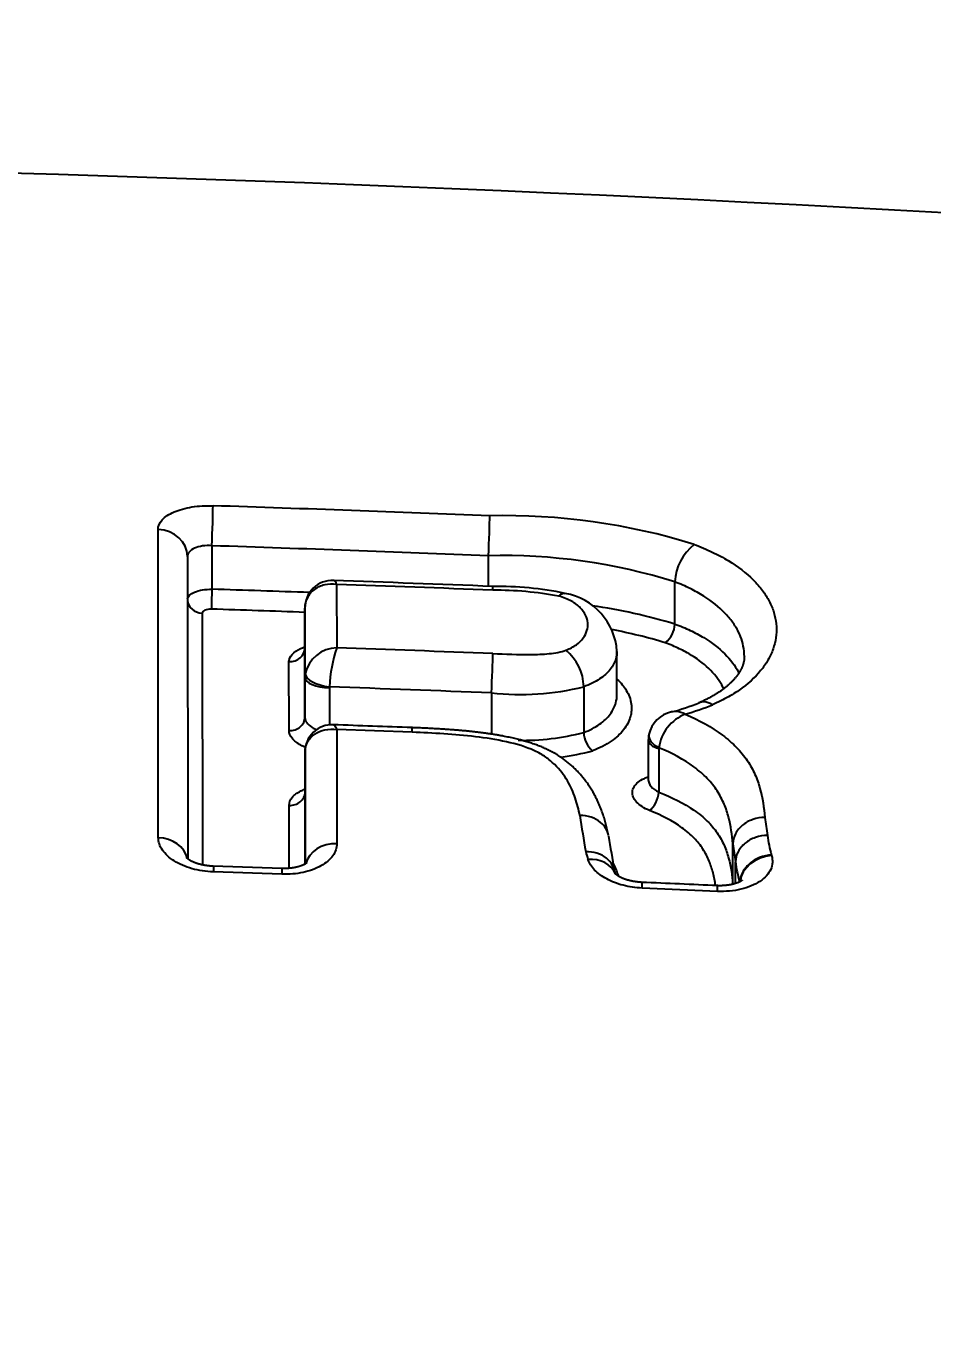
# Model space of a CAD drawing. Header units: millimetres. Extents: x 976 to 9349, y -1578 to 2211.
# Drawn here: x 5930.6548 to 5930.9515, y 661.5231 to 661.9536 of the extents above; entities that cross this region are included whole.
import ezdxf

# ---------------------------------------------------------------- set-up
doc = ezdxf.new("R2010")
doc.units = ezdxf.units.MM
doc.layers.add('Szkic', color=6, linetype='Continuous')
doc.layers.add('Wbudowane', color=175, linetype='Continuous')
doc.dimstyles.new('ISO-25', dxfattribs={"dimtxt": 4, "dimasz": 5, "dimexe": 1.25, "dimexo": 0.625, "dimgap": 1, "dimtad": 1, "dimtxsty": 'Standard', "dimcen": 2.5, "dimadec": 0, "dimazin": 0, "dimtfac": 1, "dimtmove": 0, "dimatfit": 3, "dimfxl": 1, "dimarcsym": 0})

# ---------------------------------------------------------------- blocks, each defined once
blk = doc.blocks.new('Z$W@#21058')
for p, q in [((20.32797267830637, 143.2138596959157), (20.32787420147139, 143.3147829517504)), ((20.34551662771025, 143.3094897540016), (20.34551662771025, 143.2952571461117)), ((20.43604667761002, 143.296211598293), (20.43604667761002, 143.3061966305477)), ((20.33752099384571, 143.3059490263979), (20.3376254401561, 143.2069429264309)), ((20.49708814173619, 143.2976367643057), (20.49708814173619, 143.2976441176647)), ((20.49708814173619, 143.2838493875754), (20.49708814173619, 143.2976367643057)), ((20.38633993675751, 143.296843479274), (20.38636042704536, 143.2760715335394)), ((20.37594285284854, 143.2890428794426), (20.37594285284854, 143.2889970527131)), ((20.37596794922206, 143.2664128280956), (20.37594285284854, 143.2890428794426)), ((20.37594285284854, 143.2889970527133), (20.37594285284854, 143.2759414727195)), ((20.34233843141186, 143.2874236811608), (20.34242869759271, 143.2049661767794)), ((20.49708814173619, 143.2838493875754), (20.49708802057444, 143.2838455881454)), ((20.37594285284854, 143.2759414727195), (20.37596794922206, 143.2532825504341)), ((20.47810979630316, 143.2606193189724), (20.47810979630316, 143.2749014748026)), ((20.3707767506375, 143.2489610291486), (20.37075036954525, 143.2715585072924)), ((20.37596794922206, 143.2532825504341), (20.37596794922206, 143.2664128280956)), ((20.38398859307136, 143.2632654566544), (20.38397231297603, 143.2630337271935)), ((20.46722372353656, 143.2633170394267), (20.46722372353656, 143.2633137911748)), ((20.46722372353656, 143.2633137911748), (20.46722372353656, 143.2483181361933)), ((20.38397231297603, 143.2630337271935), (20.38397231297603, 143.2508007241008)), ((20.43704205675454, 143.2612878834575), (20.43704205675454, 143.2477796040612)), ((20.38638629230013, 143.2492995085317), (20.38642112696124, 143.2118994558859)), ((20.41103216019803, 143.2484045826186), (20.38638629230013, 143.2492995085317)), ((20.46722372353656, 143.2483161332032), (20.46722372353656, 143.2483181361933)), ((20.37599385804685, 143.2418714007961), (20.37599385452876, 143.2417285797105)), ((20.37599385452876, 143.2417285797105), (20.37599385452876, 143.2287005411636)), ((20.37602993063877, 143.2052675331181), (20.37599385804685, 143.2418714007961)), ((20.48837978966259, 143.2458216131356), (20.48837978966259, 143.2329052576204)), ((20.49187246197442, 143.2433512604314), (20.491846719482, 143.243035815789)), ((20.49184671948211, 143.243035815789), (20.49184671948211, 143.2287818105046)), ((20.37599385452876, 143.2287005411636), (20.37601689752722, 143.2052553365061)), ((20.37082442526849, 143.2038458388859), (20.37080364009302, 143.2244563158829)), ((20.51606369463707, 143.1986182253791), (20.51606369463707, 143.2118429086156)), ((20.52866648944041, 143.208198793156), (20.52872534789697, 143.2080008581513)), ((20.36838465853174, 143.203776493159), (20.3459644837726, 143.2045289351518)), ((20.51692505808177, 143.1988742181322), (20.51692505808177, 143.2059990002479)), ((20.36841718050124, 143.2019080122923), (20.34599573245487, 143.2026614902959)), ((20.51101100600516, 143.1962974082649), (20.48631307159599, 143.1973711827279))]:
    blk.add_line(p, q)
for centre, radius, start, end in [((20.08536064063617, 134.5706791972509), 9.232845054808097, 71.91995064755318, 91.3983255580021), ((19.93394678886625, 131.7121430589189), 11.72447500102673, 80.27926010929774, 90.36136939476135), ((19.87621004796171, 129.150774484362), 14.17959446173206, 87.7355161714365, 88.10184992992309), ((20.44128109270918, 143.1100198439003), 0.2093310352950308, 72.7403591457127, 91.31421746283998), ((19.87626708555382, 129.1635118045085), 14.15375876862255, 87.73336709367867, 88.10008446821358), ((20.4408692095779, 143.1186596563855), 0.1875989698599788, 72.5618485733491, 91.47304204260634), ((20.51377340950307, 143.2968391157217), 0.01670467565027795, 128.4317457230822, 177.2378341579091), ((20.38491562398906, 143.2891503880385), 0.008971020742096242, 87.29120214110314, 180.2343816267657), ((19.90541181387232, 129.7884340915198), 13.51819590362143, 87.7446007163155, 87.96544326586684), ((19.87612837159861, 129.122752447144), 14.18027555364279, 87.97384893031575, 88.10307778047424), ((19.87696231109544, 129.0296982255538), 14.27623547215023, 87.74998212880443, 87.9552463812211), ((20.43877582171041, 143.1848899720308), 0.1112775303300589, 78.40349275388559, 90.7050029465588), ((20.43787108825097, 143.1786269867864), 0.1163008413790708, 79.5052617896701, 90.2078763666512), ((20.45752705428941, 143.2735909228247), 0.02062255569225711, 3.652342533320949, 79.87113589087797), ((20.44079350685666, 143.0941539963433), 0.1978722501285367, 73.47104261771518, 81.50001911328421), ((19.8760386586971, 129.1255922756936), 14.17090424162582, 87.97836799669894, 88.10219253751744), ((20.44064623698625, 143.0990337212393), 0.1864639809994783, 73.3922543939033, 78.94470092907831), ((20.48860977449289, 143.2843293806243), 0.008492161162377814, 308.8865258274172, 356.7338873653915), ((20.3867221235198, 143.2651417533486), 0.01093576331840846, 91.89538316541062, 167.407919883597), ((20.4328882076037, 143.2608313648905), 0.04896015833434032, 161.8637978524669, 177.1503217181428), ((19.87632353068557, 128.925551666134), 14.3595807076823, 87.76041691260741, 87.96448724864047), ((20.4514210051039, 143.2630299076275), 0.01580532677712845, 1.040936738895686, 50.77297108758709), ((20.3836322771416, 143.2664114417312), 0.007664328044957577, 171.6395122092346, 179.9896360350124), ((19.87636375330965, 128.932293309663), 14.3399597508427, 87.75922027606937, 87.97134446414854), ((20.44655843053886, 143.3452169760978), 0.0844668808552615, 263.5310955600193, 284.1614799877975), ((20.49801165674961, 143.2455956634556), 0.009676624366955327, 102.1836780688992, 167.7416330189075), ((20.47804466978459, 143.3241303865941), 0.07136217339980652, 284.5421347805535, 292.1997054051141), ((20.47885182307226, 143.3314472059594), 0.08008718142212025, 285.6793366526404, 292.3955905952756), ((20.38487685394142, 143.241976514262), 0.008881065534201978, 87.3227050457666, 180.4316393961565), ((19.96712913061782, 131.3498586688656), 11.90832931155076, 87.86389409768469, 87.9876465886489), ((20.50559199641913, 143.2414630934529), 0.01384885554538131, 111.5922103020811, 172.16382874517), ((20.44696596442429, 143.3270524789898), 0.08130060855899815, 269.1826778289428, 284.4284654370293), ((20.47511209761592, 143.2484714098077), 0.007889902181969393, 181.1276779234911, 230.7934651409753), ((20.49777845617933, 143.245845622934), 0.00939762272801634, 168.9361994427437, 180.1464059784165), ((20.44717404439211, 143.3281807984779), 0.08883879719365205, 278.2144251173852, 284.9716475800255), ((21.66744732407182, 143.4108047427469), 1.216380956620053, 188.9716603221555, 189.53799745162), ((20.8458337171885, 143.2635389928064), 0.3221867435860029, 187.6760512668556, 188.7311093837569), ((21.60553559380173, 143.3938340235095), 1.1443194512673, 189.0224953002893, 189.5879451752855), ((20.88219364062309, 143.2624736855694), 0.3696129843651595, 187.873309246603, 188.7889100546059), ((20.56683424518303, 143.2191458085895), 0.03971103233202659, 186.5269313065533, 196.0021707890173), ((20.53085201816009, 143.2264340817521), 0.06527333159597856, 195.2652427470943, 197.5473806256594), ((20.53207234231309, 143.2189512872706), 0.0570801708058282, 195.5774061027906, 197.2217101030313), ((20.5563233585147, 143.2106111224052), 0.03967172473882365, 186.6763836130329, 196.4196459421543), ((19.98429936926897, 131.3813826309845), 11.82851703448233, 87.44803249139991, 87.56777183362726)]:
    blk.add_arc(centre, radius, start, end)
for centre, major_axis, ratio, start_param, end_param in [((20.34551117152932, 143.3137159359901), (-0.0003316076253825901, -0.009994500306809132), 0.01606273688768502, 1.134740483793644, 2.663730283410369), ((20.43604122142909, 143.310422812536), (0.0003955692232007757, 0.009992173186534892), 0.01904379345551207, 4.276445485982308, 5.806109341412894), ((20.32752099533428, 143.3059467205369), (-0.009999993196884577, -1.166457290757705e-05), 0.8841656890806366, 3.140534171761683, 4.676029671433525), ((20.34551935580072, 143.2931440551174), (-0.0001655426525214165, -0.00499725881161206), 0.01603839114392719, 4.276332298569566, 5.798525968417507), ((20.43701368675084, 143.2861659548507), (-0.0003929293260894474, -0.009992277345272083), 0.01892076582932741, 2.640681151383577, 3.141766572123118), ((20.34252099310152, 143.2918410390589), (0.004999996601662979, 5.829522597977723e-06), 0.8840516327409434, 3.196721646677632, 4.674837799282064), ((20.37094285359279, 143.275940319789), (0.004999996789895048, 5.665777702557054e-06), 0.8770024001834175, 4.672888869638832, 6.282156162693291), ((20.43703660057361, 143.2655140654458), (-0.0003910199299440864, -0.009992352246301905), 0.01883178131369421, 1.134844210370881, 2.617974227244197), ((20.38398422812656, 143.266646402245), (0.007921550598131294, -0.00111760284592366), 0.4191423042918431, 3.212536083349809, 4.772004466801954), ((20.38396794803128, 143.2664146727843), (0.007999999999998286, 0), 0.4226182617409305, 3.142138276062086, 4.712934598506235), ((20.37096794996631, 143.2532813975038), (-0.004999997074002508, -5.409245951160104e-06), 0.864695553926633, 1.53161165917294, 3.140608197796633), ((20.41062211945911, 143.2399200103839), (-0.0003714733044633823, -0.009993097997329503), 0.01792081381932638, 2.585633841268252, 3.141647295731379), ((20.49640903936773, 143.2461360378979), (0.0078555045455668, -0.001513620934878723), 0.5155110283597829, 3.141383748487921, 4.199187451268518), ((20.49637978966257, 143.2458216131356), (0.008000000000003837, 0), 0.4226182617415499, 3.141576706478752, 4.109974269046545), ((20.37099385527301, 143.2286993882331), (-0.004999997369083131, -5.129250835178639e-06), 0.8492182116835068, 1.531872931912806, 3.140656192561349), ((20.48901355061929, 143.227040687163), (0.001882181443723512, 0.00463221253969026), 0.4665181910696052, 3.77589984953917, 5.277976160651995), ((20.32762680699568, 143.2056463854349), (-0.009999995545861028, -9.438366521674492e-06), 0.8218120336977904, 3.313221272512084, 4.677019288164299), ((20.38603148752583, 143.2036885117839), (-0.009999995548527069, -9.435541936664293e-06), 0.8217063402327011, 4.67263984070941, 6.071389832901585), ((20.52822764052161, 143.1997815886048), (0.009549308146693247, 0.002968284676274636), 0.8050734133126796, 1.275002880752268, 2.80897759554475), ((20.46816434270426, 143.1985634155678), (-0.009503512661467733, -0.003111791621124293), 0.8007236848973732, 3.199222011160476, 4.409988218487978)]:
    blk.add_ellipse(centre, major_axis=major_axis, ratio=ratio, start_param=start_param, end_param=end_param)
for points, knots in [([(20.32787420147139, 143.3147829517504), (20.32787305817766, 143.3158966340352), (20.32834719269039, 143.3169852823769), (20.33013791581664, 143.3189474196081), (20.33147635437444, 143.3198388501896), (20.33396573401279, 143.3209164323005), (20.33489215519268, 143.3212396492356), (20.3368500440742, 143.3217826929206), (20.33788487118102, 143.322005569428), (20.34006739400564, 143.3223534063775), (20.34121251120285, 143.3224763720254), (20.34351688834886, 143.3226125071089), (20.34468820480282, 143.322627890823), (20.34587946148974, 143.3225884028827)], [0, 0, 0, 0, 0.2499999999999964, 0.2499999999999964, 0.4999999999999929, 0.4999999999999929, 0.6249999999999947, 0.6249999999999947, 0.7499999999999964, 0.7499999999999964, 0.8749999999999982, 0.8749999999999982, 1, 1, 1, 1]), ([(20.34551662771025, 143.3094897540016), (20.34446186247857, 143.3095687991711), (20.34342515248107, 143.3095406973482), (20.34148680199974, 143.3092749567234), (20.34059817823953, 143.3090365555606), (20.33838332169762, 143.3080613299021), (20.33751984610552, 143.307051657998), (20.33752099384571, 143.3059490263979)], [0, 0, 0, 0, 0.2499999999999927, 0.2499999999999927, 0.4999999999999853, 0.4999999999999853, 1, 1, 1, 1]), ([(20.50339008540817, 143.3099247096832), (20.50546641228084, 143.3091475223519), (20.50743301495027, 143.3083141404045), (20.51115336189838, 143.3065370912357), (20.51290929423391, 143.3055906629033), (20.51775496515182, 143.302654379358), (20.52047236238758, 143.3005496303788), (20.52384862834879, 143.2971833139427), (20.52485769303348, 143.296021889523), (20.52660227322713, 143.2936831168124), (20.52808761500711, 143.2913161838901), (20.52908224161575, 143.2888937317255), (20.52983444205904, 143.2864429677056), (20.530089124455, 143.2851993945033), (20.53047601744089, 143.2814774166488), (20.53024114938921, 143.2790189358338), (20.52914783139965, 143.2753652494837), (20.52865503198876, 143.2741468180409), (20.52742022723248, 143.2717557849794), (20.52668168209402, 143.2705867486745), (20.52409881847245, 143.267161265022), (20.52189307011923, 143.2649849140048), (20.51774931207586, 143.2619145375968), (20.51623519501447, 143.2609312853335), (20.5129818716054, 143.2590830046729), (20.51123604244316, 143.2582129107366), (20.50936497700042, 143.2574005715626)], [0, 0, 0, 0, 0.06250000000000339, 0.06250000000000339, 0.1250000000000068, 0.1250000000000068, 0.250000000000009, 0.250000000000009, 0.3125000000000089, 0.3125000000000089, 0.3750000000000087, 0.4375000000000085, 0.4375000000000085, 0.5000000000000083, 0.5000000000000083, 0.6250000000000081, 0.6250000000000081, 0.6875000000000062, 0.6875000000000062, 0.7500000000000044, 0.7500000000000044, 0.875, 0.875, 0.9375, 0.9375, 1, 1, 1, 1]), ([(20.38633993675751, 143.296843479274), (20.38607611110649, 143.2974924654261), (20.38580680742518, 143.297901026194), (20.3854724662778, 143.2980876106433), (20.38540511145607, 143.2981082206566), (20.3853389942002, 143.2981111144056)], [0, 0, 0, 0, 0.7951152464300485, 0.7951152464300485, 0.9999999999999999, 0.9999999999999999, 0.9999999999999999, 0.9999999999999999]), ([(20.51981274705361, 143.2733050459522), (20.51981256586788, 143.2738713120257), (20.51978346510464, 143.2744389659272), (20.51950668165932, 143.2771553718617), (20.5188727421143, 143.2792926032635), (20.51731310346008, 143.2824082428663), (20.51669054322088, 143.2834355110235), (20.51522777105595, 143.2854675250226), (20.51438131066936, 143.2864781044643), (20.51154192491504, 143.2894150681716), (20.50925368889392, 143.2912562246468), (20.50516073052705, 143.293831251071), (20.50367527816957, 143.294662665495), (20.50052146348565, 143.296225970756), (20.49885244143957, 143.2969596747268), (20.49708814173619, 143.2976441176647)], [0, 0, 0, 0, 0.06213625620031793, 0.06213625620031793, 0.2966021921502263, 0.2966021921502263, 0.4138351601251857, 0.4138351601251857, 0.5310681281001449, 0.5310681281001449, 0.7655340640500687, 0.7655340640500687, 0.8827670320250344, 0.8827670320250344, 1, 1, 1, 1]), ([(20.33753633814126, 143.2920556806607), (20.33765837214202, 143.2929067591915), (20.33850251939191, 143.2937171503768), (20.34060050178442, 143.2946130139835), (20.34148738620883, 143.2948629467041), (20.34342365252206, 143.2951915516476), (20.34446026059328, 143.2952701166009), (20.34551662771025, 143.2952571461117)], [0, 0, 0, 0, 0.4797950813432445, 0.4797950813432445, 0.7398975406716223, 0.7398975406716223, 1, 1, 1, 1]), ([(20.38633993675751, 143.296843479274), (20.38501125271472, 143.2970180662385), (20.38369666865407, 143.2969610831487), (20.38118476790771, 143.2963759335712), (20.38005221924772, 143.2958653201356), (20.3780850429078, 143.2944144420164), (20.37730012214234, 143.2935013170356), (20.3762257794786, 143.2914138355961), (20.37594289500419, 143.2902483374921), (20.37594285284854, 143.2890428794426)], [0, 0, 0, 0, 0.25, 0.25, 0.5, 0.5, 0.75, 0.75, 1, 1, 1, 1]), ([(20.4590547314001, 143.29298230572), (20.45961864477175, 143.2935449671349), (20.46017633380734, 143.29387096403), (20.46083456340341, 143.2939471527029), (20.46099344224734, 143.2939365511907), (20.46114490921201, 143.2938970414079)], [0, 0, 0, 0, 0.7498171551619176, 0.7498171551619176, 1, 1, 1, 1]), ([(20.46141621168653, 143.2752734446942), (20.46275636297452, 143.2757772224097), (20.46388464483169, 143.2763864759352), (20.46577790703969, 143.2777592542161), (20.46651136607386, 143.2784969499421), (20.46765068361219, 143.2800496129742), (20.46805503853597, 143.2808730469703), (20.46853441827648, 143.2825277315626), (20.46861614399734, 143.2833644820555), (20.46846678489811, 143.2850565329413), (20.46823283528903, 143.2859085614189), (20.46743229764644, 143.2875695426262), (20.46685544546523, 143.2883965420206), (20.46533149893355, 143.2899491722303), (20.46439187183023, 143.2906773377533), (20.46201286177723, 143.2920009251368), (20.46063187293589, 143.2925565332478), (20.4590547314001, 143.29298230572)], [0, 0, 0, 0, 0.125, 0.125, 0.25, 0.25, 0.375, 0.375, 0.5, 0.5, 0.625, 0.625, 0.75, 0.75, 0.875, 0.875, 1, 1, 1, 1]), ([(20.34533553657332, 143.2887235490296), (20.34454453933097, 143.2887497638026), (20.34377026382788, 143.2886244247327), (20.34266373286528, 143.2881454524238), (20.34233797287936, 143.2877936520777), (20.34233843141186, 143.2874236811608)], [0, 0, 0, 0, 0.5, 0.5, 1, 1, 1, 1]), ([(20.49708814173619, 143.2838455520425), (20.49885543614596, 143.2831961368809), (20.50052452220524, 143.2824983607613), (20.50367442984833, 143.2810089225788), (20.50516405857837, 143.2802116084026), (20.50928084733391, 143.2777250375905), (20.51155763571739, 143.2759515324474), (20.51530951211799, 143.2721985601929), (20.51679098963359, 143.2701938721268), (20.51789775393831, 143.2680470929758), (20.51796074438408, 143.2679216941813), (20.51802213321974, 143.2677961924119)], [0, 0, 0, 0, 0.1632929193515215, 0.1632929193515215, 0.326585838703043, 0.326585838703043, 0.653171677406096, 0.653171677406096, 0.9797575161091492, 0.9797575161091492, 1, 1, 1, 1]), ([(20.37075036954525, 143.2715585072924), (20.37074937960716, 143.2723826571196), (20.37109300608802, 143.2731880673521), (20.37238938057862, 143.2746378109875), (20.37335781983313, 143.275295369546), (20.37498559545338, 143.2760132049236), (20.37545015603706, 143.2761886380849), (20.37593851631033, 143.2763460973142)], [0, 0, 0, 0, 0.4241064982414542, 0.4241064982414542, 0.8482129964829085, 0.8482129964829085, 1, 1, 1, 1]), ([(20.51304836482257, 143.2626421622031), (20.51296081376654, 143.2628311450369), (20.51286941701017, 143.263019889308), (20.51183279353, 143.2650712750694), (20.51049417460808, 143.266921935626), (20.50709768844405, 143.2703927650966), (20.50503494081693, 143.2720354787039), (20.50129691131178, 143.2743420039262), (20.49994172927018, 143.275082928157), (20.49707380362264, 143.2764670262443), (20.49555287352285, 143.2771156061256), (20.4939409836133, 143.2777191604673)], [0, 0, 0, 0, 0.03262970704185995, 0.03262970704185995, 0.355086471361235, 0.355086471361235, 0.6775432356806097, 0.6775432356806097, 0.8387716178403047, 0.8387716178403047, 0.9999999999999999, 0.9999999999999999, 0.9999999999999999, 0.9999999999999999]), ([(20.37594176097656, 143.2759199635368), (20.3759408527086, 143.2758681709156), (20.37593790808546, 143.2757639702202), (20.37591507909019, 143.2755970388887), (20.37588056506917, 143.2754428903588), (20.37584081757791, 143.275314139888), (20.37580258617766, 143.2752160983484), (20.37576824903891, 143.2751415008681), (20.37573942747781, 143.2750860473179), (20.37570980611946, 143.2750357346124), (20.37568371963272, 143.2749969516392), (20.3756667281317, 143.2749746129439), (20.37566257702088, 143.2749698463281), (20.37566257676127, 143.2749698462246)], [0, 0, 0, 0, 0.09777666435589297, 0.2244394447794835, 0.3337616983449528, 0.4361591421673699, 0.5323840097472509, 0.6013053091337793, 0.668023256175961, 0.7560555189294629, 0.8379198648947132, 0.9231869735490034, 1, 1, 1, 1]), ([(20.43746932002279, 143.2741639162282), (20.44159188724728, 143.274002678987), (20.44571584287928, 143.2738102962826), (20.4518842745241, 143.2738668161062), (20.45392060264271, 143.2739433584779), (20.45789761567625, 143.2743616863988), (20.45977021568251, 143.2747002553895), (20.46141621168653, 143.2752734446942)], [0, 0, 0, 0, 0.4999999999999996, 0.4999999999999996, 0.7499999999999998, 0.7499999999999998, 1, 1, 1, 1]), ([(20.47811048356175, 143.2749044524051), (20.47811131264302, 143.2740803729691), (20.47799120817706, 143.2732624499902), (20.47739876858873, 143.2712630889066), (20.47677701207482, 143.2700825754403), (20.47501093510135, 143.2678706753768), (20.47386294852731, 143.2668225109853), (20.4709440870306, 143.2648865685553), (20.46922888951502, 143.2640353632721), (20.46722372353656, 143.2633137911748)], [0, 0, 0, 0, 0.1853557751764534, 0.1853557751764534, 0.4569038501176355, 0.4569038501176355, 0.7284519250588177, 0.7284519250588177, 1, 1, 1, 1]), ([(20.51981190316695, 143.2733049069316), (20.51981196819548, 143.2733017547239), (20.51981457437205, 143.2731795980501), (20.51980481068153, 143.2729111805781), (20.51978001888415, 143.2725326195173), (20.51973534698305, 143.2721469694775), (20.51967386842091, 143.2717660024643), (20.51959637835421, 143.271391747109), (20.51950467567036, 143.2710262556609), (20.51939932789151, 143.2706672439622), (20.5192857504112, 143.2703273086274), (20.5191618019025, 143.2699950124377), (20.51902469696796, 143.2696609975221), (20.51886809052877, 143.269312920004), (20.51870232978331, 143.2689748117054), (20.51852712231988, 143.2686436688634), (20.51834077515139, 143.2683143208881), (20.51813517966406, 143.2679744504596), (20.51791259967337, 143.2676294443768), (20.51768686029601, 143.2673000320372), (20.51745673689248, 143.2669817654391), (20.51721137353445, 143.2666584582432), (20.51694114860516, 143.2663199909966), (20.51664688815521, 143.2659700276233), (20.51634108965214, 143.2656239768041), (20.51602347166227, 143.2652813056741), (20.51569373030787, 143.2649415594719), (20.51535153668493, 143.264604331627), (20.51499658818568, 143.2642693051337), (20.51462851187466, 143.2639361615209), (20.51424720481117, 143.2636048449474), (20.51385174658606, 143.2632746912257), (20.51345634760264, 143.2629571831853), (20.51305216745612, 143.2626446118172), (20.51263567198112, 143.2623338890121), (20.51219167842703, 143.2620146559495), (20.51172616613212, 143.2616921817955), (20.51126181109049, 143.2613824040457), (20.51079834480663, 143.2610841214967), (20.51032388430809, 143.260788913444), (20.50981918779553, 143.2604858573341), (20.50928855888321, 143.260178751209), (20.50874561241704, 143.2598758424933), (20.50819065463708, 143.259577349249), (20.50762248850049, 143.2592826994933), (20.50707477340944, 143.2590089490088), (20.5065293977068, 143.2587459917115), (20.50598919335943, 143.2584939669437), (20.50544870536606, 143.2582494278165), (20.50512276646538, 143.2581076364661), (20.50495260532216, 143.2580337552522)], [0, 0, 0, 0, 0.000687090163724525, 0.03086482356448225, 0.06170676901856089, 0.09269893630450773, 0.123035253171911, 0.1522599146010854, 0.1802244547088662, 0.2069897926434067, 0.2326895663571846, 0.2554816394934761, 0.2795571455056215, 0.303899322690999, 0.3284321581161307, 0.349533667678449, 0.3713939001767404, 0.3942611456870859, 0.4165769841540502, 0.438407396792563, 0.4573152158828989, 0.4767275912586134, 0.4985341348350257, 0.5198974415532212, 0.5408538807801992, 0.5614540096417976, 0.5817435495021731, 0.6017638109234054, 0.6215522201620309, 0.6411428025357442, 0.6605666139731075, 0.6798521205355466, 0.6990023416472745, 0.7164199834242457, 0.7348499967757223, 0.7536028452708563, 0.7726206742755327, 0.7918333885071926, 0.8086441659683052, 0.8260402452224235, 0.8448052779557704, 0.86346477219466, 0.8820331696008438, 0.9005260083568427, 0.9189582256810425, 0.937254415158872, 0.9529756469868631, 0.9696316844259404, 0.986616986953925, 1, 1, 1, 1]), ([(20.47811611470968, 143.2657762583706), (20.47940630744677, 143.2646033800893), (20.48041276061082, 143.2633803432025), (20.48202317745438, 143.2606977427038), (20.48255475331149, 143.2592255533784), (20.48298015781722, 143.2562792420263), (20.48287738039545, 143.2548312978247), (20.48227148035414, 143.2526953804761), (20.4819931672144, 143.2519895119178), (20.48127444463523, 143.2505909687482), (20.480830045772, 143.2498935064109), (20.47925835688318, 143.2478654196243), (20.47790449717769, 143.2465995507475), (20.47534994676897, 143.2448520651242), (20.4744076115777, 143.2442950932605), (20.47238192228423, 143.2432667682092), (20.4712934375317, 143.2427914643933), (20.47012475091617, 143.2423577423865)], [0, 0, 0, 0, 0.1508175759520639, 0.1508175759520639, 0.3206540607616484, 0.3206540607616484, 0.4904905455712328, 0.4904905455712328, 0.57540878797603, 0.57540878797603, 0.6603270303808271, 0.6603270303808271, 0.8301635151904121, 0.8301635151904121, 0.9150817575952062, 0.9150817575952062, 1, 1, 1, 1]), ([(20.46722372353656, 143.2483181361933), (20.46923077951772, 143.2490784833865), (20.47097120330153, 143.2500012887115), (20.47386867613011, 143.2520539047377), (20.47501666550312, 143.2531685092424), (20.47679539288822, 143.2555439864586), (20.47740305742559, 143.2567815029167), (20.47799027581897, 143.258882142632), (20.47811099924303, 143.2597456261349), (20.47811047472089, 143.2606192294461)], [0, 0, 0, 0, 0.2713680025724698, 0.2713680025724698, 0.5427360051449396, 0.5427360051449396, 0.8141040077174094, 0.8141040077174094, 1, 1, 1, 1]), ([(20.50049564332738, 143.2543401266937), (20.49953958469087, 143.25482446507), (20.49858362843548, 143.2551146150538), (20.4970727766875, 143.2552408899689), (20.49650107746572, 143.255196422695), (20.49596877759723, 143.2550551759691)], [0, 0, 0, 0, 0.5996197532429187, 0.5996197532429187, 1, 1, 1, 1]), ([(20.50936497700042, 143.2574005715626), (20.50843059112071, 143.2579728402479), (20.50747049120594, 143.2582934676875), (20.50603012049436, 143.258348525874), (20.50549665014262, 143.2582552425308), (20.50500960604086, 143.2580542892085)], [0, 0, 0, 0, 0.6116595075810072, 0.6116595075810072, 0.9999999999999999, 0.9999999999999999, 0.9999999999999999, 0.9999999999999999]), ([(20.37596794922206, 143.2532825504341), (20.37596852509114, 143.2526963458347), (20.37617616599391, 143.2521084779253), (20.37697505078785, 143.2509823628643), (20.37756504429922, 143.2504519778452), (20.37874648696436, 143.24971634589), (20.3792485646286, 143.2494657268671), (20.37979095375727, 143.249248056449)], [0, 0, 0, 0, 0.3835155531871915, 0.3835155531871915, 0.767031106374383, 0.767031106374383, 1, 1, 1, 1]), ([(20.38528928621884, 143.2508469588174), (20.38538812202546, 143.2508432060376), (20.38548998550175, 143.2507972241904), (20.38585797314192, 143.2504883708518), (20.38612483409054, 143.2500110714388), (20.38638629230013, 143.2492995085317)], [0, 0, 0, 0, 0.2841584061334546, 0.2841584061334546, 1, 1, 1, 1]), ([(20.50049564332738, 143.2543401266937), (20.50508681841222, 143.2523194363812), (20.50915576225606, 143.25004286938), (20.51436181945053, 143.2461753610521), (20.51591395743003, 143.2448302966993), (20.51861405190823, 143.2420522934999), (20.51977159521755, 143.2406159360219), (20.52175987432224, 143.2376588274371), (20.52259179998708, 143.2361319707632), (20.52395902203853, 143.233068110218), (20.52558355428425, 143.2284351574319), (20.52625974032492, 143.2236994944722), (20.52653405123215, 143.2205038785078)], [0, 0, 0, 0, 0.2499999999999965, 0.2499999999999965, 0.3749999999999995, 0.3749999999999995, 0.5000000000000026, 0.5000000000000026, 0.625000000000002, 0.625000000000002, 0.7500000000000014, 1, 1, 1, 1]), ([(20.37612961759419, 143.2434616378248), (20.37557995547365, 143.2436841119097), (20.37506159289876, 143.2439268886117), (20.37398432634802, 143.2445118736591), (20.37343610488352, 143.2448700794073), (20.37249428492123, 143.2456178542745), (20.37209531501571, 143.2460092170479), (20.37111668115028, 143.2472359826606), (20.37077773022463, 143.2480969115722), (20.3707767506375, 143.2489610291486)], [0, 0, 0, 0, 0.166502709630004, 0.166502709630004, 0.3748770322224955, 0.3748770322224955, 0.5832513548149869, 0.5832513548149869, 1, 1, 1, 1]), ([(20.37599385804685, 143.2418714007961), (20.3759939407559, 143.2430394400651), (20.37627672770458, 143.2441655612311), (20.37735063221714, 143.2461747787449), (20.37813517357768, 143.2470496339147), (20.38010144150149, 143.248430647546), (20.38123329151375, 143.2489110450051), (20.38374405887481, 143.2494464515653), (20.38505809026304, 143.2494851892782), (20.38638629230013, 143.2492995085317)], [0, 0, 0, 0, 0.25, 0.25, 0.5, 0.5, 0.75, 0.75, 1, 1, 1, 1]), ([(20.47534536498569, 143.2145393763183), (20.47530943148507, 143.2147379390169), (20.47522596723348, 143.2151968957548), (20.47505839664052, 143.2160154680278), (20.4748559142248, 143.2169288665261), (20.47463726664625, 143.2178335577084), (20.47440506213621, 143.2187211177088), (20.47415856388591, 143.2195950013413), (20.47389791626091, 143.2204554069715), (20.4736319636898, 143.2212755323974), (20.47335649658248, 143.2220744806416), (20.47307145183652, 143.2228542286755), (20.47276670181947, 143.2236399470698), (20.47244976941795, 143.2244114776765), (20.47212063698197, 143.225169234451), (20.47177920038644, 143.2259138105612), (20.47142537348299, 143.2266457015517), (20.47105906782804, 143.2273653569553), (20.47068023764712, 143.228073115813), (20.47028870541311, 143.2287694814922), (20.46988776541548, 143.2294491178277), (20.46947940437042, 143.2301096523352), (20.46906450314424, 143.2307506510881), (20.46864045217478, 143.2313768711113), (20.46820404208404, 143.2319930629276), (20.46775499263128, 143.232599464731), (20.46730928402786, 143.2331752932882), (20.46685882708874, 143.2337335617174), (20.46640086333417, 143.2342783985662), (20.46591938068724, 143.2348272912509), (20.46542527786312, 143.2353668917792), (20.46492303898344, 143.2358924167579), (20.46441279686672, 143.2364040242458), (20.46389481627983, 143.2369017483672), (20.46336922648561, 143.2373856844918), (20.4628365475964, 143.2378557484305), (20.46229805042583, 143.2383112602038), (20.46175285099355, 143.2387530820879), (20.46120174675593, 143.239180885992), (20.46064074499515, 143.2395977728586), (20.46006968356392, 143.2400037533678), (20.45948866415551, 143.2403987074345), (20.45889693512407, 143.2407829919596), (20.45835445069707, 143.2411195754696), (20.45786409894333, 143.2414115681406), (20.45736901470093, 143.2416960626056), (20.45680565430166, 143.2420064590992), (20.45616362195824, 143.242342873174), (20.4555102668628, 143.2426684460822), (20.45484596052171, 143.2429831751544), (20.45417143923055, 143.2432869147203), (20.45348738107623, 143.2435795465408), (20.4527951426083, 143.243860774212), (20.45209103479658, 143.2441320438083), (20.45136331050526, 143.2443984292991), (20.45060530082571, 143.2446620583069), (20.44981734418354, 143.2449220567075), (20.44901099550958, 143.2451745323626), (20.44818609048576, 143.2454196099454), (20.44734256859397, 143.2456573796474), (20.44648066624177, 143.2458878447433), (20.44559562759275, 143.2461122511361), (20.44469010393658, 143.2463300211568), (20.44376232488639, 143.246541427636), (20.44281535094728, 143.2467457878097), (20.44184360260346, 143.2469442522099), (20.44084441983182, 143.2471372624886), (20.43981418038993, 143.2473253810197), (20.43875438052152, 143.2475082887984), (20.43766696729085, 143.2476854009321), (20.43655516348849, 143.2478560343391), (20.43541722620222, 143.2480203497889), (20.43425112727948, 143.2481785194002), (20.43305448203853, 143.2483307369114), (20.43182445238136, 143.2484772225587), (20.43055760560458, 143.2486182342916), (20.4292497085541, 143.2487540783986), (20.42789438500546, 143.2488852442032), (20.4264921344199, 143.249011489047), (20.42504466609444, 143.2491321451009), (20.42355533621514, 143.249246723286), (20.42201972927347, 143.2493553708646), (20.4204312527491, 143.2494583663758), (20.4187808776453, 143.2495560878608), (20.41705895091081, 143.2496488785011), (20.41524190141911, 143.2497378232579), (20.413331549426, 143.2498222861477), (20.41185501530168, 143.2498828580799), (20.41110845154788, 143.2499093822646), (20.4109935820486, 143.2499134570789)], [0, 0, 0, 0, 0.009097151353328298, 0.02478103628919547, 0.04014271913817384, 0.05521187792245113, 0.07001511619247704, 0.08457629914875721, 0.09891697882455017, 0.1130541535277039, 0.1256285954746885, 0.1389814809578705, 0.1520866879644755, 0.1649558080519481, 0.1776077713570377, 0.1900598339324684, 0.2023277311525979, 0.214425870836232, 0.2263674956548168, 0.2381648197263634, 0.2498303076283495, 0.2611139307197483, 0.2720266688026941, 0.2828174781228035, 0.2935015410754783, 0.3040916641395801, 0.3145998983601011, 0.3239395128113743, 0.3338408156616725, 0.3438448597133374, 0.3536959553466139, 0.3633983348746435, 0.3729583024350462, 0.3823819507797802, 0.391675155464889, 0.4008204843350266, 0.4099128462909834, 0.4187411868398935, 0.4275038574482571, 0.436209599660048, 0.4448657473609611, 0.4534792883895026, 0.46205688259867, 0.470604881907341, 0.4766709996280501, 0.4824558168728196, 0.4909738666705827, 0.4994996726559413, 0.508041923432381, 0.5165945868277618, 0.5251517927964271, 0.5337078385782046, 0.5422587285213707, 0.5507801770048923, 0.5594312193483139, 0.5686298406443581, 0.5779511784454945, 0.5874035773933779, 0.5969899565943211, 0.606713449413353, 0.6165770612830709, 0.6265728128041189, 0.6368794747962071, 0.6472423172280324, 0.6577979053436158, 0.6685715769770434, 0.679595184506003, 0.6909066726990761, 0.7025624181560449, 0.714424656153141, 0.726511597398592, 0.7388442271794824, 0.7514463907203187, 0.7643455458575873, 0.7775737830573684, 0.7911692517842108, 0.8051782079253471, 0.8196580455300585, 0.8347155808440152, 0.8501748870310047, 0.8660534052331998, 0.8824074167794779, 0.8993088486590792, 0.9168485780749498, 0.9351448239096023, 0.9543508977045281, 0.9747546829140638, 0.9966659832385218, 1, 1, 1, 1]), ([(20.46594806410621, 143.2211151016747), (20.4655919564629, 143.2230567901622), (20.46510679347926, 143.2249806548377), (20.4637858750981, 143.22878967578), (20.46295198374645, 143.2306712473978), (20.46079291884172, 143.234326858287), (20.45946742805535, 143.2361166402713), (20.45685160419686, 143.2386615057276), (20.45588500808918, 143.2394740062757), (20.45369455232236, 143.2410044305243), (20.45245283077986, 143.241727855316), (20.44838894177093, 143.2436118212113), (20.44519712150276, 143.244546953754), (20.43863583556072, 143.2459981011968), (20.4352141846885, 143.2465273228024), (20.42491863276723, 143.2477669647037), (20.41798472173087, 143.2481461780094), (20.41103216019803, 143.2484045826186)], [0, 0, 0, 0, 0.1250000000000029, 0.1250000000000029, 0.2500000000000058, 0.2500000000000058, 0.3750000000000087, 0.3750000000000087, 0.4375000000000093, 0.4375000000000093, 0.50000000000001, 0.50000000000001, 0.6250000000000085, 0.6250000000000085, 0.7500000000000071, 0.7500000000000071, 1, 1, 1, 1]), ([(20.51606485624842, 143.2118429492159), (20.51581691854818, 143.214758682009), (20.51542348186496, 143.2176783414586), (20.51427272141632, 143.2220241741045), (20.51379532040801, 143.2234673349487), (20.51257702554329, 143.2263420534618), (20.51182986422964, 143.2277820377515), (20.51001708883882, 143.2305807113592), (20.50895115222579, 143.2319442105149), (20.50642382091081, 143.2345826065596), (20.5049443631641, 143.235860561294), (20.50003568060384, 143.2394577921411), (20.49619578796586, 143.2415341963056), (20.49187246197442, 143.2433512604314)], [0, 0, 0, 0, 0.2500000000000044, 0.2500000000000044, 0.3750000000000043, 0.3750000000000043, 0.5000000000000042, 0.5000000000000042, 0.6250000000000041, 0.6250000000000041, 0.750000000000004, 0.750000000000004, 1, 1, 1, 1]), ([(20.48877814423452, 143.2227891585949), (20.48786923969402, 143.2231574854954), (20.4870584528486, 143.2235739644645), (20.48562628869308, 143.2244992307853), (20.48500805288074, 143.2250101683503), (20.48403487787596, 143.2260697681625), (20.4836660494185, 143.2266331840954), (20.48320692817623, 143.2277675214916), (20.48311230479283, 143.2283368710721), (20.48320147305395, 143.2294799711096), (20.48338419333345, 143.2300319692911), (20.48401658934722, 143.231090675348), (20.48447206304155, 143.2315985056327), (20.4856079047612, 143.2325136835566), (20.48630420838805, 143.2329340675933), (20.4874968196375, 143.2334786446497), (20.48792496747228, 143.2336480320989), (20.48837649303749, 143.2338015897963)], [0, 0, 0, 0, 0.1330759409523525, 0.1330759409523525, 0.266151881904705, 0.266151881904705, 0.3992278228570574, 0.3992278228570574, 0.5323037638094099, 0.5323037638094099, 0.6653797047617624, 0.6653797047617624, 0.7984556457141149, 0.7984556457141149, 0.9315315866664673, 0.9315315866664673, 1, 1, 1, 1]), ([(20.37080364009302, 143.2244563158829), (20.37080267751946, 143.2253631655242), (20.37114420853192, 143.2262509118859), (20.37243628101362, 143.2278528272411), (20.3734026763093, 143.228581555039), (20.37503143281998, 143.2293807461131), (20.37549840132544, 143.2295770519781), (20.375989709473, 143.229753473875)], [0, 0, 0, 0, 0.4237708709913586, 0.4237708709913586, 0.8475417419827173, 0.8475417419827173, 0.9999999999999999, 0.9999999999999999, 0.9999999999999999, 0.9999999999999999]), ([(20.49184671948211, 143.2287818105046), (20.4961715357162, 143.2270671326435), (20.50002238938077, 143.2251049753006), (20.50495439228041, 143.221717187108), (20.50642561334678, 143.2205302831028), (20.50895438919923, 143.2180693963828), (20.510022269285, 143.2167866085993), (20.51183865055947, 143.2141300262524), (20.51258519488334, 143.2127552523903), (20.51380105168118, 143.2099970090624), (20.51427729980691, 143.2086039805592), (20.51542515669439, 143.2043880879039), (20.51581746621639, 143.2015287492843), (20.51606485624842, 143.1986182659793)], [0, 0, 0, 0, 0.2500000000000107, 0.2500000000000107, 0.3750000000000115, 0.3750000000000115, 0.5000000000000124, 0.5000000000000124, 0.6250000000000094, 0.6250000000000094, 0.7500000000000064, 0.7500000000000064, 1, 1, 1, 1]), ([(20.47534241903179, 143.2145379798656), (20.47503406685263, 143.2161789102311), (20.47412509746204, 143.2177087334005), (20.47099375843555, 143.2203182186267), (20.46850149503217, 143.2211458710547), (20.46594806410621, 143.2211151016747)], [0, 0, 0, 0, 0.4401771785709082, 0.4401771785709082, 1, 1, 1, 1]), ([(20.51039407524763, 143.1981950751501), (20.51019019712987, 143.1995719569957), (20.5099275729122, 143.2009405154752), (20.50924037703396, 143.2036176868405), (20.50882049016514, 143.2049268855392), (20.50774779559879, 143.2075256237752), (20.50708983228594, 143.2088236973975), (20.50547043871626, 143.2113528416287), (20.50451430141993, 143.2125781432101), (20.50222999691283, 143.2149336544446), (20.50089109606108, 143.2160659795954), (20.4963533995799, 143.2193029417822), (20.49278711250679, 143.2211645535979), (20.48877814423452, 143.2227891585949)], [0, 0, 0, 0, 0.1466847373122948, 0.1466847373122948, 0.2889039477602444, 0.2889039477602444, 0.4311231582081939, 0.4311231582081939, 0.5733423686561434, 0.5733423686561434, 0.715561579104093, 0.715561579104093, 1, 1, 1, 1]), ([(20.52653405123215, 143.2205038785078), (20.52519573586414, 143.2205027916675), (20.52384758386654, 143.2202744669651), (20.52133821839362, 143.2193994952117), (20.52017809099294, 143.2187532268563), (20.51823017474686, 143.217145195342), (20.51744322897622, 143.2161841281531), (20.5163676505648, 143.2140996796777), (20.51607948344372, 143.2129772005583), (20.51606485624842, 143.2118429492159)], [0, 0, 0, 0, 0.25, 0.25, 0.5, 0.5, 0.75, 0.75, 1, 1, 1, 1]), ([(20.34599573245487, 143.2026614902959), (20.34358392598091, 143.2027406714149), (20.34119477790102, 143.2031120642043), (20.33792748723369, 143.2040352991505), (20.33687162182389, 143.2044095873055), (20.33491096369488, 143.2052614973893), (20.33400903260116, 143.2057356424887), (20.33235787835736, 143.2067770637855), (20.33160511919516, 143.2073497068143), (20.33031576338476, 143.2085418131771), (20.32977029408977, 143.2091655182326), (20.32887931265816, 143.2104680646289), (20.32853932475655, 143.2111428873563), (20.3280887478399, 143.212491889557), (20.32797330643109, 143.2131725836739), (20.32797267830637, 143.2138596959157)], [0, 0, 0, 0, 0.2500000000000089, 0.2500000000000089, 0.3750000000000074, 0.3750000000000074, 0.500000000000006, 0.500000000000006, 0.6250000000000046, 0.6250000000000046, 0.750000000000003, 0.750000000000003, 0.8750000000000016, 0.8750000000000016, 1, 1, 1, 1]), ([(20.38642112696124, 143.2118994558859), (20.38642236792845, 143.2105310188604), (20.38595827723424, 143.2091790840341), (20.38419218162699, 143.2067094041379), (20.38286809201264, 143.2055698553106), (20.38039047413758, 143.2041732470384), (20.37946698479351, 143.2037506107463), (20.37750447227495, 143.203032641421), (20.37646619391126, 143.202735064008), (20.37427425366167, 143.2022648715583), (20.37311989858949, 143.2020943837058), (20.37079790374105, 143.2018969364551), (20.36961759751415, 143.2018667413483), (20.36841718050124, 143.2019080122923)], [0, 0, 0, 0, 0.2500000000000069, 0.2500000000000069, 0.5000000000000138, 0.5000000000000138, 0.6250000000000103, 0.6250000000000103, 0.7500000000000069, 0.7500000000000069, 0.8750000000000034, 0.8750000000000034, 1, 1, 1, 1]), ([(20.52738059848207, 143.2146318468187), (20.5260437308076, 143.2146228931504), (20.52469831289835, 143.2143886049234), (20.52219349356614, 143.21350619855), (20.52103517066473, 143.2128584603488), (20.5190891787534, 143.211251957571), (20.51830234764583, 143.2102938847204), (20.51722497125797, 143.2082190293802), (20.51693488987297, 143.2071031402791), (20.51692066143005, 143.2059988337955)], [0, 0, 0, 0, 0.25, 0.25, 0.5, 0.5, 0.75, 0.75, 1, 1, 1, 1]), ([(20.34596453196707, 143.2045315078176), (20.34590469527217, 143.2045332251146), (20.34572899868766, 143.2045383772163), (20.34539869362055, 143.204556123057), (20.34500079711256, 143.2045838878855), (20.34459965047756, 143.2046200094394), (20.34420273837748, 143.2046634902617), (20.3438115332674, 143.2047141214121), (20.34342825592898, 143.2047713906447), (20.34304929154814, 143.2048358095615), (20.34267665012686, 143.2049066633938), (20.34231122006838, 143.2049837234731), (20.3419569352688, 143.2050658943674), (20.34161099892242, 143.2051536015365), (20.34127284860079, 143.2052468377397), (20.34094189492299, 143.2053456456038), (20.34061759321139, 143.2054500911067), (20.3403136543763, 143.205555368871), (20.34002697583441, 143.2056613558807), (20.33975623402353, 143.2057678720664), (20.33949036894376, 143.2058792656223), (20.33923507070938, 143.2059931483939), (20.33899390751986, 143.2061075290994), (20.33876719647606, 143.2062217339219), (20.33855508532167, 143.2063351371119), (20.33835808934498, 143.2064468273845), (20.33818644250448, 143.2065500402064), (20.33803897982608, 143.2066434889282), (20.33790102566832, 143.206735399717), (20.3377647080107, 143.206831495286), (20.33763670694555, 143.2069274769742), (20.33752664476566, 143.2070151949013), (20.33743444625117, 143.2070932718452), (20.33735962780202, 143.2071605874651), (20.33730151262785, 143.2072161575659), (20.33726106377736, 143.2072572964435), (20.33723400253638, 143.2072864581303), (20.33721830221941, 143.2073044519805), (20.33721001464539, 143.2073146340965), (20.3372086388498, 143.2073164407211), (20.33720864786437, 143.2073164298668)], [0, 0, 0, 0, 0.01158854742862744, 0.03994197996366741, 0.06852336542673011, 0.09720754275375507, 0.1258507839681997, 0.154300048469744, 0.1824319680563468, 0.210282658456632, 0.2389070928366618, 0.266778504272089, 0.2945146619590765, 0.322226794703932, 0.3500102266459849, 0.3779629371285095, 0.4062051004230812, 0.4348608644005005, 0.4600595273881636, 0.4864845759673642, 0.5138125648649746, 0.5410498271257137, 0.5682121338791114, 0.5953162223217467, 0.6223801392415826, 0.6494236904183758, 0.6764689249954768, 0.6985285320100584, 0.7215711643676487, 0.7499997845046629, 0.7780957567719875, 0.8057196501027993, 0.8328041594108747, 0.8593088597545424, 0.8852190811379633, 0.9105441377856938, 0.9319797608655708, 0.956334534186058, 0.9835202843999163, 1, 1, 1, 1]), ([(20.47709218676289, 143.2036238847995), (20.47698745278672, 143.2039859009735), (20.47685138258794, 143.2043396466622), (20.47622400883233, 143.205632185091), (20.47553191729185, 143.2064862500649), (20.47379012535032, 143.2078851405897), (20.47273093928652, 143.2084341087243), (20.47042591127638, 143.2091361827811), (20.46914958191809, 143.2092961984981), (20.46788170503453, 143.2092484050847)], [0, 0, 0, 0, 0.1076412626446321, 0.1076412626446321, 0.4050941750964214, 0.4050941750964214, 0.7025470875482107, 0.7025470875482107, 1, 1, 1, 1]), ([(20.52872534789697, 143.2080008581513), (20.52919354856112, 143.2064834652922), (20.52909706688314, 143.2049557835708), (20.52810942026554, 143.2027670640548), (20.52764808956204, 143.2020734883567), (20.52646592058551, 143.2007577309926), (20.52573545242802, 143.2001314150518), (20.52323729381584, 143.1984502978667), (20.52110069114917, 143.1975528010798), (20.51752112289017, 143.1967035575174), (20.51624353341083, 143.1964982046309), (20.513663302498, 143.1962676633414), (20.5123494574064, 143.1962380507034), (20.51101100600516, 143.1962974082649)], [0, 0, 0, 0, 0.2500000000000016, 0.2500000000000016, 0.3750000000000014, 0.3750000000000014, 0.5000000000000012, 0.5000000000000012, 0.7499999999999957, 0.7499999999999957, 0.8749999999999979, 0.8749999999999979, 1, 1, 1, 1]), ([(20.5286619656332, 143.2081985183838), (20.52735914370891, 143.208129101416), (20.52603902747285, 143.2078395196886), (20.52357756987556, 143.2068653951501), (20.52243725073026, 143.2061812568825), (20.52051392023117, 143.2045247132037), (20.51973170761505, 143.2035529957368), (20.51867221471696, 143.2015209414037), (20.5183737560738, 143.2004675300345), (20.51831009344369, 143.1994351717503)], [0, 0, 0, 0, 0.2529108826657189, 0.2529108826657189, 0.5058217653314377, 0.5058217653314377, 0.7587326479971566, 0.7587326479971566, 0.9999999999999999, 0.9999999999999999, 0.9999999999999999, 0.9999999999999999]), ([(20.37663813998432, 143.2056932687565), (20.37663858705639, 143.205693738423), (20.37663745883054, 143.2056924763958), (20.37662779249945, 143.2056828383209), (20.37660403987343, 143.2056606886483), (20.37656639191312, 143.2056278271568), (20.37651402275014, 143.2055848988277), (20.3764463556949, 143.20553280595), (20.37636281693892, 143.2054724079685), (20.37626294225601, 143.20540464279), (20.37614660888346, 143.2053306252053), (20.37602020959667, 143.2052553477668), (20.37588567713436, 143.2051800699267), (20.3757406048415, 143.2051036030348), (20.37557697894005, 143.2050224440159), (20.37539738834602, 143.2049385875287), (20.3751980886791, 143.2048512008139), (20.37497952052951, 143.204761461107), (20.3747423725415, 143.2046705954863), (20.37448776237272, 143.2045799168802), (20.37422689959635, 143.2044939793216), (20.37395770204392, 143.2044120437449), (20.37368314823698, 143.2043350615977), (20.37339163946484, 143.2042600397072), (20.37308858913485, 143.2041886824591), (20.37276839618409, 143.2041202220664), (20.37243299521828, 143.2040557067378), (20.3720844988751, 143.2039960969425), (20.3717252920955, 143.2039422766702), (20.37135777295629, 143.2038949752098), (20.37098808765825, 143.2038552692404), (20.37061433081681, 143.2038227330127), (20.37023646843858, 143.2037972744331), (20.36984984909333, 143.2037788296457), (20.36945647048873, 143.2037677415535), (20.36906194187657, 143.2037644491279), (20.36869575676025, 143.2037678971337), (20.36848578864209, 143.2037749058416), (20.36838465593291, 143.2037783853366)], [0, 0, 0, 0, 0.0232922975303995, 0.04857906785235211, 0.07489216689515531, 0.1015299134980988, 0.1285370934856625, 0.1559340103043589, 0.1837244346539251, 0.2118940731153906, 0.2404095318529143, 0.2692178427354551, 0.2936910139949809, 0.3199387162871635, 0.3452493089274175, 0.371457312867454, 0.398482648794205, 0.4262595766501149, 0.454694265783966, 0.4836660917067401, 0.5130292430867945, 0.5393889923940691, 0.5676732627856553, 0.5948199642972106, 0.6227956060864239, 0.6514579649953939, 0.6806814956602116, 0.7103229887003859, 0.7402253317023011, 0.7702212173631025, 0.8001980056933673, 0.8290923989409911, 0.8586617750678214, 0.8885196364480533, 0.9185983432307999, 0.9488254056875972, 0.9791265956109045, 0.9999999999999999, 0.9999999999999999, 0.9999999999999999, 0.9999999999999999]), ([(20.48631307159599, 143.1973711827279), (20.4841920028947, 143.1974615526806), (20.48214162728812, 143.1977656640265), (20.47817939167038, 143.1987913817636), (20.4763843173763, 143.199483338545), (20.47317036923926, 143.2012079298349), (20.47184187588203, 143.2021915380594), (20.46973158746744, 143.2043914333251), (20.46900867309961, 143.2055463191932), (20.46861598805975, 143.2067545397097)], [0, 0, 0, 0, 0.25, 0.25, 0.5, 0.5, 0.75, 0.75, 1, 1, 1, 1]), ([(20.47680346358334, 143.2056383167487), (20.47734371292319, 143.2045328149215), (20.47781771908711, 143.2034163054673), (20.47836096791235, 143.201955241015), (20.47848242825671, 143.2016140841167), (20.47859894689765, 143.2012722366865)], [0, 0, 0, 0, 0.7669791950522563, 0.7669791950522563, 1, 1, 1, 1]), ([(20.48627373728664, 143.199244838924), (20.48621520196969, 143.1992470838047), (20.48604001665643, 143.1992539092137), (20.48570994583048, 143.1992747700385), (20.48531137910061, 143.1993063367713), (20.48491112242385, 143.199346153981), (20.48451718760975, 143.1993930416736), (20.48413079008338, 143.1994467213251), (20.48375005313204, 143.199507342114), (20.48337004341715, 143.1995755985502), (20.48298973378178, 143.1996517724713), (20.48261302008046, 143.1997351758209), (20.48224590585437, 143.1998242928516), (20.48189190174946, 143.1999178867638), (20.48155360561805, 143.2000147681476), (20.48123269011546, 143.2001138712517), (20.48091769419727, 143.2002183035804), (20.48061228863412, 143.2003266213778), (20.48031587790535, 143.2004390610377), (20.48003442676037, 143.2005529215828), (20.47976465169774, 143.2006691525403), (20.4795062701063, 143.2007875699517), (20.47925891211264, 143.2009080503753), (20.47903280254053, 143.2010250144219), (20.47882338714112, 143.2011395413749), (20.47863442076419, 143.2012485843825), (20.47845748237313, 143.2013564652095), (20.47829545711932, 143.2014608667544), (20.47814708082342, 143.2015619752767), (20.47801186374772, 143.2016594944646), (20.4778889102455, 143.2017534936397), (20.47779440625948, 143.2018301167798), (20.47771938665659, 143.2018939653685), (20.47766817704695, 143.2019392119607), (20.47761039709513, 143.2019923122318), (20.47755251006788, 143.2020486039153), (20.47750112117836, 143.2021021349249), (20.47746481498427, 143.2021427030336), (20.47744263489676, 143.2021693520394), (20.47743558089633, 143.2021785638628), (20.47743490058224, 143.2021794810369), (20.47743490283051, 143.2021794776472)], [0, 0, 0, 0, 0.01123157773112753, 0.03944675246751575, 0.06781896496772959, 0.0961840024575617, 0.1243386874545399, 0.1521252230231426, 0.1795379026356086, 0.2074128086416479, 0.2360769236411083, 0.2647995935645478, 0.293321735588301, 0.3214427888739544, 0.3489837190632439, 0.3757834364095306, 0.4021698512429454, 0.4301490841014494, 0.4572004675838138, 0.4842419269015928, 0.5113457769497306, 0.5385939279820621, 0.5660845571620751, 0.5939209174693929, 0.6184849913479221, 0.6443172036735423, 0.6698425715502405, 0.6954522026562098, 0.7212630878774542, 0.7474144086673613, 0.7740585437687719, 0.8013653082199241, 0.8179061567554615, 0.8347372407017895, 0.8521442978124849, 0.8811355647000849, 0.9097897903918278, 0.9379127755830301, 0.9654801676071652, 0.9924985363583988, 1, 1, 1, 1]), ([(20.51915588092038, 143.1999720820129), (20.51915588412726, 143.1999720854255), (20.51915448116966, 143.1999706150984), (20.51914453279858, 143.1999606961608), (20.51911928279441, 143.1999373749588), (20.51908001597496, 143.1999035635415), (20.51902593227618, 143.199860112107), (20.51895681781679, 143.1998082591667), (20.51887660503849, 143.1997521843793), (20.5187914327625, 143.1996963593615), (20.5186941653792, 143.1996362012367), (20.51857969164638, 143.1995695760384), (20.51844848027145, 143.1994976687845), (20.5182999993965, 143.1994211344731), (20.51813405122869, 143.1993407647892), (20.51795060604297, 143.1992574112201), (20.51774974476075, 143.1991719341072), (20.51753169072452, 143.1990852121976), (20.51729681138772, 143.1989981317754), (20.51704562331162, 143.1989115788549), (20.51677879083456, 143.1988264286017), (20.51649712072572, 143.1987435342551), (20.51620155285917, 143.198663715795), (20.51589314527746, 143.1985877485824), (20.51557306244348, 143.1985163542731), (20.5152425791178, 143.1984501962672), (20.51490311978682, 143.1983898808896), (20.51455593696255, 143.1983358850455), (20.51422098079968, 143.1982911614666), (20.51389485162076, 143.1982539964497), (20.51356235139735, 143.1982218035453), (20.51320319723999, 143.1981937989353), (20.51282022602561, 143.1981716367147), (20.51243282506346, 143.198156934536), (20.51204058293297, 143.1981497846477), (20.51164799874289, 143.1981504658149), (20.51128245426077, 143.1981576361109), (20.51107232947447, 143.1981667814684), (20.51097021516131, 143.198171332363)], [0, 0, 0, 0, 0.01357276366837639, 0.04214370974225196, 0.07100254377423919, 0.1001587647559206, 0.1296027748450884, 0.1593041289724835, 0.1892103664678933, 0.213295607861848, 0.238619586529444, 0.2639875487256996, 0.2897397431507032, 0.3159012286735003, 0.342489624153697, 0.3695118912418844, 0.3969644801224443, 0.4248336456992037, 0.4530959877167654, 0.4817192207163803, 0.5106631657157672, 0.5398809419039236, 0.5693203246003422, 0.5989252265714555, 0.6286372537277314, 0.6583972836983268, 0.6881354656288531, 0.717789022167859, 0.7473070650813082, 0.7721438878685263, 0.7977283616714923, 0.8277622356295543, 0.8578316032241861, 0.8879536044830463, 0.9181421573526509, 0.94841084883445, 0.9787731178727419, 1, 1, 1, 1])]:
    blk.add_open_spline(points, degree=3, knots=knots)
blk.add_open_spline([(20.48837995499287, 143.2329057139286), (20.48838285130984, 143.2313858429877), (20.48969068364744, 143.2298137625191), (20.49184671948211, 143.2287818105046)], degree=3)
for points, weights in [([(20.34596448309281, 143.2045304006033), (20.34601551709358, 143.2045299509609), (20.34599573245487, 143.2026614902959)], [1, 0.8690095522397033, 1]), ([(20.36838464466371, 143.2037774478122), (20.36843798156156, 143.2037766038732), (20.36841718050124, 143.2019080122923)], [1, 0.8690065444687651, 1]), ([(20.48631307159599, 143.1973711827279), (20.48633929799718, 143.1992416291084), (20.48627368367289, 143.1992436248888)], [1, 0.8689209960311485, 0.8329235855692938]), ([(20.51101100600516, 143.1962974082649), (20.51103838323434, 143.1981680934734), (20.51097018423241, 143.1981705251499)], [1, 0.8689123576797753, 0.8329082057897818])]:
    blk.add_rational_spline(points, weights, degree=2)
blk = doc.blocks.new('*D311')
at = {"layer": 'Defpoints', "color": 0}
for p in [(224.5838989613812, 223.6562365656919), (228.9398599318233, 0.06939813137432793), (287.79052840553, 0.06939813137432432)]:
    blk.add_point(p, dxfattribs=at)
at = {"layer": 'Szkic', "color": 0, "lineweight": -2}
for p, q in [((225.2088989613812, 223.6562365656919), (289.04052840553, 223.6562365656919)), ((287.79052840553, 218.6562365656919), (287.79052840553, 5.069398131374324)), ((229.5648599318233, 0.06939813137432789), (289.04052840553, 0.06939813137432424))]:
    blk.add_line(p, q, dxfattribs=at)
at = {"layer": 'Szkic', "color": 0}
for points in [[(288.6238617388634, 218.6562365656919), (286.9571950721967, 218.6562365656919), (287.79052840553, 223.6562365656919)], [(286.9571950721967, 5.069398131374324), (288.6238617388634, 5.069398131374324), (287.79052840553, 0.06939813137432432)]]:
    blk.add_solid(points, dxfattribs=at)
at = {"layer": 'Szkic', "color": 0, "insert": (284.4571950721967, 111.8628173485331), "char_height": 4, "attachment_point": 5, "rotation": 90}
blk.add_mtext('223,59', dxfattribs=at)

msp = doc.modelspace()

# ---------------------------------------------------------------- block references
at = {"layer": 'Wbudowane'}
msp.add_blockref('Z$W@#21058', (5910.370063845664, 518.4739859816975), dxfattribs=at)

# ---------------------------------------------------------------- dimensions: what is measured, and where the dimension line sits
at = {"layer": 'Szkic'}
dim = msp.add_linear_dim(base=(5993.583112396744, 455.7427061688743), p1=(5930.376482952595, 679.3295446031918), p2=(5934.732443923038, 455.7427061688743), angle=90, dimstyle='ISO-25', dxfattribs=at)
dim.commit()
dim.dimension.update_dxf_attribs({"geometry": '*D311', "text_midpoint": (5990.249779063411, 567.5361253860331), "insert": (5705.792583991214, 455.6733080375)})

doc.saveas('drawing.dxf')
